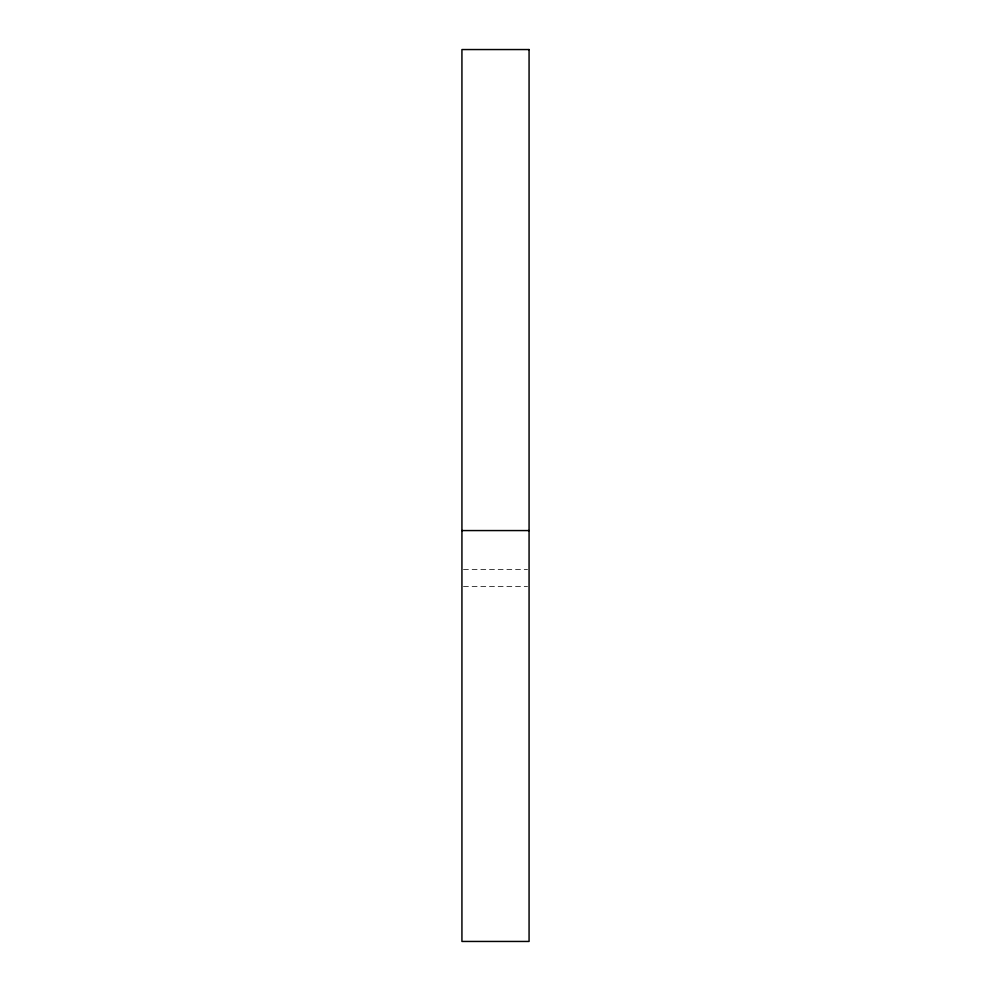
<?xml version="1.0" encoding="UTF-8"?>
<svg xmlns="http://www.w3.org/2000/svg" width="991" height="991" viewBox="0 0 991 991"><rect width="100%" height="100%" fill="white"/><g stroke="black" fill="none" stroke-linecap="round" stroke-linejoin="round"><path stroke-width="0.74" stroke-dasharray="4.96 3.72" d="M463.454 569.59L527.546 569.59M463.454 586.61L527.546 586.61"/><path stroke-width="1.49" d="M461.93 530.569L529.07 530.569M529.07 49.55L461.93 49.55L461.93 941.45L529.07 941.45L529.07 49.55"/></g></svg>
